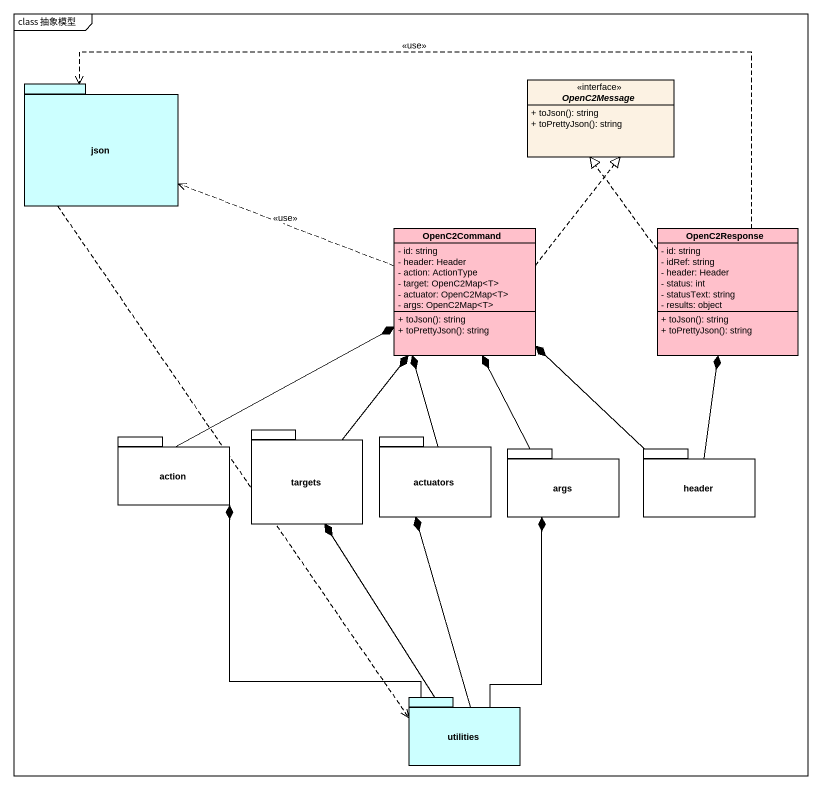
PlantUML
@startuml
mainframe class 抽象模型
hide circle
hide empty members
skinparam classAttributeIconSize 0
package "json" as json_ #CCFFFF {
}
interface OpenC2Message {
  + toJson(): string
  + toPrettyJson(): string
}
class OpenC2Command #FFC0CB {
  - id: string
  - header: Header
  - action: ActionType
  - target: OpenC2Map<T>
  - actuator: OpenC2Map<T>
  - args: OpenC2Map<T>
  + toJson(): string
  + toPrettyJson(): string
}
class OpenC2Response #FFC0CB {
  - id: string
  - idRef: string
  - header: Header
  - status: int
  - statusText: string
  - results: object
  + toJson(): string
  + toPrettyJson(): string
}
package targets {
}
package "action" as action_ {
}
package actuators {
}
package args {
}
package "header" as header_ {
}
package utilities #CCFFFF {
}
json_ ..> utilities
OpenC2Command .left.> json_ : <<use>>
OpenC2Command .up.|> OpenC2Message
OpenC2Response .left.> json_ : <<use>>
OpenC2Response .up.|> OpenC2Message
targets -up-* OpenC2Command
action_ -up-* OpenC2Command
actuators -up-* OpenC2Command
args -up-* OpenC2Command
header_ -up-* OpenC2Command
header_ -up-* OpenC2Response
utilities -up-* targets
utilities -up-* action_
utilities -up-* actuators
utilities -up-* args
@enduml
